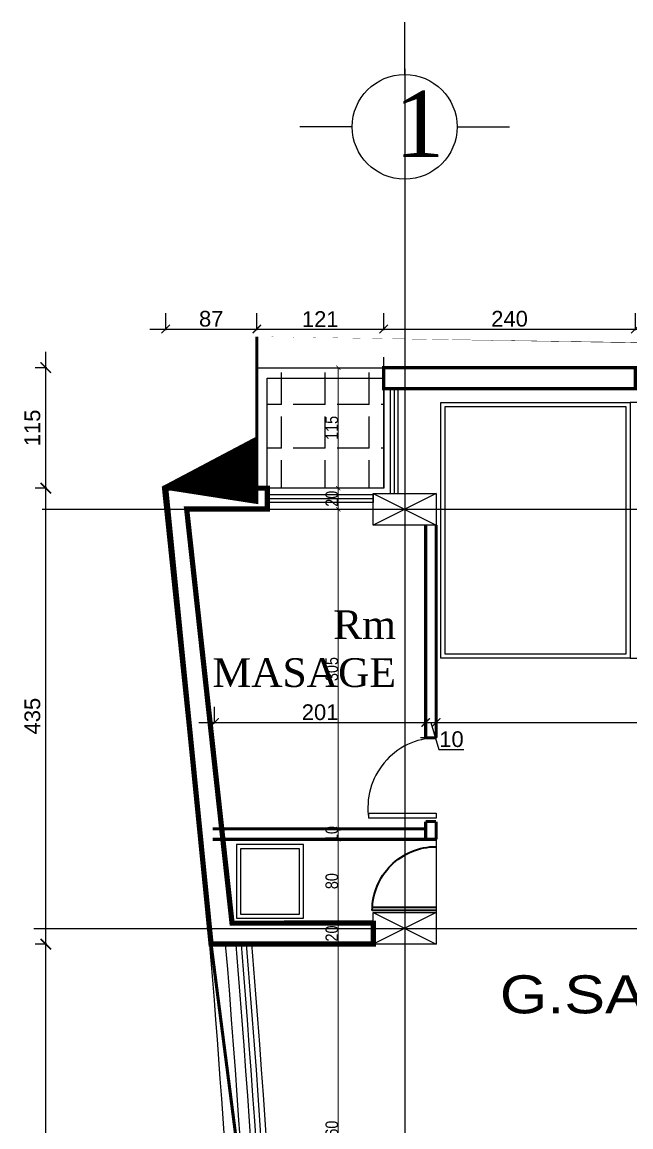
# Model space of a CAD drawing. Extents: x 250879 to 348495, y -51522 to -9360.
# Drawn here: x 279240 to 279821, y -20882 to -19828 of the extents above; entities that cross this region are included whole.
import ezdxf

# ---------------------------------------------------------------- set-up
doc = ezdxf.new("R2010")
doc.units = 0
doc.linetypes.add('CENTER', pattern=[50.800000000000004, 31.75, -6.349999999999999, 6.349999999999999, -6.349999999999999])
doc.layers.get('0').update_dxf_attribs({"linetype": 'CONTINUOUS'})
doc.layers.get('DEFPOINTS').update_dxf_attribs({"color": 9, "linetype": 'CONTINUOUS'})
for name, color, linetype, lineweight in [('A-Axis', 1, 'CENTER', 9), ('A-Door', 5, 'CONTINUOUS', 15), ('A-text function', 30, 'CONTINUOUS', 20), ('dimention', 151, 'CONTINUOUS', 13), ('SECTION-ar', 131, 'CONTINUOUS', 40)]:
    doc.layers.add(name, color=color, linetype=linetype, lineweight=lineweight)
for name, color, linetype in [('AXIS', 1, 'CONTINUOUS'), ('COLUMN', 5, 'CONTINUOUS'), ('FURNITURE', 4, 'CONTINUOUS'), ('HATCH', 8, 'CONTINUOUS'), ('TEXT', 3, 'CONTINUOUS'), ('WALL', 7, 'CONTINUOUS'), ('WALL1', 2, 'CONTINUOUS')]:
    doc.layers.add(name, color=color, linetype=linetype)
doc.styles.add('ARIAL', font='BOD_CR.TTF', dxfattribs={"width": 1.199999999999999})
doc.styles.get("Standard").update_dxf_attribs({"font": 'sanss___.ttf', "height": 15})
doc.styles.add('style2', font='romantic.ttf', dxfattribs={"height": 50})
doc.styles.add('yon', font='ARIALN.TTF')
doc.dimstyles.new('CM', dxfattribs={"dimscale": 0, "dimtxt": 12, "dimasz": 0.4, "dimexe": 50, "dimexo": 1000, "dimgap": 0.03, "dimtad": 1, "dimdec": 0, "dimzin": 0, "dimdsep": 46, "dimtxsty": 'yon', "dimblk": 'Ar thick3', "dimcen": 3, "dimdle": 8, "dimse1": 1, "dimse2": 1, "dimclrd": 8, "dimclre": 8, "dimclrt": 30, "dimadec": 0, "dimazin": 0, "dimtfac": 1, "dimtdec": 0, "dimtix": 1, "dimtmove": 1, "dimatfit": 3, "dimfxl": 50, "dimtolj": 1, "dimtzin": 0, "dimlwd": 9, "dimarcsym": 0})
doc.dimstyles.new('STANDARD$0', dxfattribs={"dimscale": 0, "dimtxt": 12, "dimasz": 8, "dimexe": 15, "dimexo": 0.0625, "dimgap": 2, "dimtad": 1, "dimdec": 0, "dimzin": 0, "dimdsep": 46, "dimtxsty": 'Standard', "dimblk1": 'ARCHTICK', "dimblk2": 'ARCHTICK', "dimsah": 1, "dimcen": 0.09, "dimdle": 15, "dimclrd": 3, "dimclre": 3, "dimclrt": 3, "dimazin": 0, "dimtfac": 1, "dimtdec": 0, "dimtofl": 0, "dimtmove": 1, "dimatfit": 3, "dimldrblk": 'ARCHTICK', "dimfxl": 1.045499999999997, "dimfxlon": 1, "dimtolj": 1, "dimtzin": 0, "dimarcsym": 0})

# ---------------------------------------------------------------- blocks, each defined once
blk = doc.blocks.new('COLUMN')
at = {"layer": 'AXIS'}
for p, q in [((236924.6994773077, -9644.256519553426), (236984.6994773077, -9674.256519553426)), ((236984.6994773077, -9644.256519553426), (236924.6994773077, -9674.256519553426))]:
    blk.add_line(p, q, dxfattribs=at)
at = {"layer": 'COLUMN'}
blk.add_lwpolyline([(236924.6994773077, -9644.256519553426), (236984.6994773077, -9644.256519553426), (236984.6994773077, -9674.256519553426), (236924.6994773077, -9674.256519553426)], close=True, dxfattribs=at)
blk = doc.blocks.new('D70')
at = {"layer": 'A-Axis'}
blk.add_line((307725.0642755921, -30884.76289640172), (307725.0642755921, -30817.07946808813), dxfattribs=at)
at = {"layer": 'A-Door'}
for p, q in [((307725.0642755921, -30817.07946808813), (307725.0642755921, -30820.45102590095)), ((307792.7477039057, -30817.07946808813), (307792.7477039057, -30820.45102590095))]:
    blk.add_line(p, q, dxfattribs=at)
at = {"layer": 'SECTION-ar', "ltscale": 20}
for p, q in [((307725.0642755921, -30817.07946808813), (307792.7477039057, -30817.07946808813)), ((307792.7477039057, -30820.45102590095), (307725.0642755921, -30820.45102590096))]:
    blk.add_line(p, q, dxfattribs=at)
at = {"layer": 'SECTION-ar', "ltscale": 20, "extrusion": (0, 0, -1)}
blk.add_ellipse((307725.0642755921, -30817.07946808812), major_axis=(-47.85941113449373, 47.85941113449371), ratio=0.9999999999997696, start_param=2.356194490192229, end_param=3.926990816987356, dxfattribs=at)
blk = doc.blocks.new('_ARCHTICK')
at = {"color": 0, "linetype": 'ByBlock', "const_width": 0.15}
blk.add_lwpolyline([(-0.5, -0.5), (0.5, 0.5)], dxfattribs=at)
blk = doc.blocks.new('*D311')
at = {"layer": 'DEFPOINTS', "color": 0, "linetype": 'Continuous', "transparency": 16777216}
for p in [(279624.847766077, -20496.33693870541), (279624.847766077, -20497.34629492054), (279423.4681952121, -20534.91762904814)]:
    blk.add_point(p, dxfattribs=at)
at = {"layer": 'WALL', "color": 3, "linetype": 'Continuous', "lineweight": -2, "transparency": 16777216}
for p, q in [((279423.4681952121, -20497.38243870541), (279423.4681952121, -20481.33693870541)), ((279624.847766077, -20497.28379492054), (279624.847766077, -20481.33693870541)), ((279408.4681952121, -20496.33693870541), (279639.847766077, -20496.33693870541))]:
    blk.add_line(p, q, dxfattribs=at)
at = {"layer": 'WALL', "color": 3, "linetype": 'Continuous', "lineweight": -2, "transparency": 16777216, "xscale": 8, "yscale": 8, "zscale": 8, "rotation": 180}
blk.add_blockref('_ARCHTICK', (279423.4681952121, -20496.33693870541), dxfattribs=at)
at = {"layer": 'WALL', "color": 3, "linetype": 'Continuous', "lineweight": -2, "transparency": 16777216, "xscale": 8, "yscale": 8, "zscale": 8}
blk.add_blockref('_ARCHTICK', (279624.847766077, -20496.33693870541), dxfattribs=at)
at = {"layer": 'WALL', "color": 3, "linetype": 'Continuous', "transparency": 16777216, "insert": (279524.1579806445, -20486.61060125685), "char_height": 15, "attachment_point": 5}
blk.add_mtext('\\A1;201', dxfattribs=at)
blk = doc.blocks.new('*D312')
at = {"layer": 'DEFPOINTS', "color": 0, "linetype": 'Continuous', "transparency": 16777216}
for p in [(279634.847766077, -20487.54210451664), (279624.847766077, -20497.34629492054), (279634.847766077, -20496.33693870541)]:
    blk.add_point(p, dxfattribs=at)
at = {"layer": 'WALL', "color": 3, "linetype": 'Continuous', "lineweight": -2, "transparency": 16777216}
for p, q in [((279624.847766077, -20497.28379492054), (279624.847766077, -20481.33693870541)), ((279609.847766077, -20496.33693870541), (279649.847766077, -20496.33693870541)), ((279629.847766077, -20496.33693870541), (279637.5656673115, -20522.06327615397)), ((279634.847766077, -20495.29143870541), (279634.847766077, -20511.33693870541)), ((279637.5656673115, -20522.06327615397), (279661.339329863, -20522.06327615397))]:
    blk.add_line(p, q, dxfattribs=at)
at = {"layer": 'WALL', "color": 3, "linetype": 'Continuous', "lineweight": -2, "transparency": 16777216, "xscale": 8, "yscale": 8, "zscale": 8, "rotation": 180}
blk.add_blockref('_ARCHTICK', (279624.847766077, -20496.33693870541), dxfattribs=at)
at = {"layer": 'WALL', "color": 3, "linetype": 'Continuous', "lineweight": -2, "transparency": 16777216, "xscale": 8, "yscale": 8, "zscale": 8}
blk.add_blockref('_ARCHTICK', (279634.847766077, -20496.33693870541), dxfattribs=at)
at = {"layer": 'WALL', "color": 3, "linetype": 'Continuous', "transparency": 16777216, "insert": (279649.4524985873, -20512.33693870541), "char_height": 15, "attachment_point": 5}
blk.add_mtext('\\A1;10', dxfattribs=at)
blk = doc.blocks.new('*D313')
at = {"layer": 'DEFPOINTS', "color": 0, "linetype": 'Continuous', "transparency": 16777216}
for p in [(279634.847766077, -20487.54210451664), (280071.7941166149, -20492.78811574413), (280071.7941166149, -20496.33693870541)]:
    blk.add_point(p, dxfattribs=at)
at = {"layer": 'WALL', "color": 3, "linetype": 'Continuous', "lineweight": -2, "transparency": 16777216}
for p, q in [((279619.847766077, -20496.33693870541), (280086.7941166149, -20496.33693870541)), ((279634.847766077, -20495.29143870541), (279634.847766077, -20511.33693870541)), ((280071.7941166149, -20495.29143870541), (280071.7941166149, -20511.33693870541))]:
    blk.add_line(p, q, dxfattribs=at)
at = {"layer": 'WALL', "color": 3, "linetype": 'Continuous', "lineweight": -2, "transparency": 16777216, "xscale": 8, "yscale": 8, "zscale": 8, "rotation": 180}
blk.add_blockref('_ARCHTICK', (279634.847766077, -20496.33693870541), dxfattribs=at)
at = {"layer": 'WALL', "color": 3, "linetype": 'Continuous', "lineweight": -2, "transparency": 16777216, "xscale": 8, "yscale": 8, "zscale": 8}
blk.add_blockref('_ARCHTICK', (280071.7941166149, -20496.33693870541), dxfattribs=at)
at = {"layer": 'WALL', "color": 3, "linetype": 'Continuous', "transparency": 16777216, "insert": (279853.3209413459, -20486.60031319101), "char_height": 15, "attachment_point": 5}
blk.add_mtext('\\A1;437', dxfattribs=at)
blk = doc.blocks.new('*D321')
at = {"layer": 'DEFPOINTS', "color": 0, "linetype": 'Continuous', "transparency": 16777216}
for p in [(279463.7844114886, -20120.79212183401), (279463.7844114886, -20157.66837802989), (279376.9355092618, -20272.66837803202)]:
    blk.add_point(p, dxfattribs=at)
at = {"layer": 'WALL', "color": 3, "linetype": 'Continuous', "lineweight": -2, "transparency": 16777216}
for p, q in [((279376.9355092618, -20121.83762183401), (279376.9355092618, -20105.79212183401)), ((279463.7844114886, -20121.83762183401), (279463.7844114886, -20105.79212183401)), ((279361.9355092618, -20120.79212183401), (279478.7844114886, -20120.79212183401))]:
    blk.add_line(p, q, dxfattribs=at)
at = {"layer": 'WALL', "color": 3, "linetype": 'Continuous', "lineweight": -2, "transparency": 16777216, "xscale": 8, "yscale": 8, "zscale": 8, "rotation": 180}
blk.add_blockref('_ARCHTICK', (279376.9355092618, -20120.79212183401), dxfattribs=at)
at = {"layer": 'WALL', "color": 3, "linetype": 'Continuous', "lineweight": -2, "transparency": 16777216, "xscale": 8, "yscale": 8, "zscale": 8}
blk.add_blockref('_ARCHTICK', (279463.7844114886, -20120.79212183401), dxfattribs=at)
at = {"layer": 'WALL', "color": 3, "linetype": 'Continuous', "transparency": 16777216, "insert": (279420.3599603752, -20111.06578438545), "char_height": 15, "attachment_point": 5}
blk.add_mtext('\\A1;87', dxfattribs=at)
blk = doc.blocks.new('*D322')
at = {"layer": 'DEFPOINTS', "color": 0, "linetype": 'Continuous', "transparency": 16777216}
for p in [(279584.8477660771, -20120.79212183401), (279463.7844114886, -20157.66837802989), (279584.8477660771, -20157.66837802995)]:
    blk.add_point(p, dxfattribs=at)
at = {"layer": 'WALL', "color": 3, "linetype": 'Continuous', "lineweight": -2, "transparency": 16777216}
for p, q in [((279463.7844114886, -20121.83762183401), (279463.7844114886, -20105.79212183401)), ((279584.8477660771, -20121.83762183401), (279584.8477660771, -20105.79212183401)), ((279448.7844114886, -20120.79212183401), (279599.8477660771, -20120.79212183401))]:
    blk.add_line(p, q, dxfattribs=at)
at = {"layer": 'WALL', "color": 3, "linetype": 'Continuous', "lineweight": -2, "transparency": 16777216, "xscale": 8, "yscale": 8, "zscale": 8, "rotation": 180}
blk.add_blockref('_ARCHTICK', (279463.7844114886, -20120.79212183401), dxfattribs=at)
at = {"layer": 'WALL', "color": 3, "linetype": 'Continuous', "lineweight": -2, "transparency": 16777216, "xscale": 8, "yscale": 8, "zscale": 8}
blk.add_blockref('_ARCHTICK', (279584.8477660771, -20120.79212183401), dxfattribs=at)
at = {"layer": 'WALL', "color": 3, "linetype": 'Continuous', "transparency": 16777216, "insert": (279524.3160887829, -20111.29212183401), "char_height": 15, "attachment_point": 5}
blk.add_mtext('\\A1;121', dxfattribs=at)
blk = doc.blocks.new('*D323')
at = {"layer": 'DEFPOINTS', "color": 0, "linetype": 'Continuous', "transparency": 16777216}
for p in [(279824.8477660769, -20120.79212183401), (279584.8477660771, -20157.66837802995), (279824.8477660769, -20157.66837802995)]:
    blk.add_point(p, dxfattribs=at)
at = {"layer": 'WALL', "color": 3, "linetype": 'Continuous', "lineweight": -2, "transparency": 16777216}
for p, q in [((279584.8477660771, -20121.83762183401), (279584.8477660771, -20105.79212183401)), ((279824.8477660769, -20121.83762183401), (279824.8477660769, -20105.79212183401)), ((279569.8477660771, -20120.79212183401), (279839.8477660769, -20120.79212183401))]:
    blk.add_line(p, q, dxfattribs=at)
at = {"layer": 'WALL', "color": 3, "linetype": 'Continuous', "lineweight": -2, "transparency": 16777216, "xscale": 8, "yscale": 8, "zscale": 8, "rotation": 180}
blk.add_blockref('_ARCHTICK', (279584.8477660771, -20120.79212183401), dxfattribs=at)
at = {"layer": 'WALL', "color": 3, "linetype": 'Continuous', "lineweight": -2, "transparency": 16777216, "xscale": 8, "yscale": 8, "zscale": 8}
blk.add_blockref('_ARCHTICK', (279824.8477660769, -20120.79212183401), dxfattribs=at)
at = {"layer": 'WALL', "color": 3, "linetype": 'Continuous', "transparency": 16777216, "insert": (279704.847766077, -20111.06578438545), "char_height": 15, "attachment_point": 5}
blk.add_mtext('\\A1;240', dxfattribs=at)
blk = doc.blocks.new('*D324')
at = {"layer": 'DEFPOINTS', "color": 0, "linetype": 'Continuous', "transparency": 16777216}
for p in [(279964.9954716973, -20120.79212183401), (279824.8477660769, -20157.66837802995), (279964.9954716973, -20157.66837803005)]:
    blk.add_point(p, dxfattribs=at)
at = {"layer": 'WALL', "color": 3, "linetype": 'Continuous', "lineweight": -2, "transparency": 16777216}
for p, q in [((279824.8477660769, -20121.83762183401), (279824.8477660769, -20105.79212183401)), ((279964.9954716973, -20121.83762183401), (279964.9954716973, -20105.79212183401)), ((279809.8477660769, -20120.79212183401), (279979.9954716973, -20120.79212183401))]:
    blk.add_line(p, q, dxfattribs=at)
at = {"layer": 'WALL', "color": 3, "linetype": 'Continuous', "lineweight": -2, "transparency": 16777216, "xscale": 8, "yscale": 8, "zscale": 8, "rotation": 180}
blk.add_blockref('_ARCHTICK', (279824.8477660769, -20120.79212183401), dxfattribs=at)
at = {"layer": 'WALL', "color": 3, "linetype": 'Continuous', "lineweight": -2, "transparency": 16777216, "xscale": 8, "yscale": 8, "zscale": 8}
blk.add_blockref('_ARCHTICK', (279964.9954716973, -20120.79212183401), dxfattribs=at)
at = {"layer": 'WALL', "color": 3, "linetype": 'Continuous', "transparency": 16777216, "insert": (279894.9216188871, -20111.06578438545), "char_height": 15, "attachment_point": 5}
blk.add_mtext('\\A1;140', dxfattribs=at)
blk = doc.blocks.new('*D1286')
at = {"layer": 'DEFPOINTS', "color": 0, "linetype": 'ByBlock', "ltscale": 3, "transparency": 16777216}
for p in [(279262.5859488657, -20707.83296429793), (279420.2164598616, -20707.83296429793), (279400.4166440354, -21477.83296429605)]:
    blk.add_point(p, dxfattribs=at)
at = {"layer": 'WALL1', "color": 3, "linetype": 'ByBlock', "lineweight": -2, "ltscale": 3, "transparency": 16777216}
for p, q in [((279262.5859488657, -21492.83296429605), (279262.5859488657, -20692.83296429793)), ((279263.6314488658, -20707.83296429793), (279252.5859488657, -20707.83296429793)), ((279263.6314488658, -21477.83296429605), (279252.5859488657, -21477.83296429605))]:
    blk.add_line(p, q, dxfattribs=at)
at = {"layer": 'WALL1', "color": 3, "linetype": 'ByBlock', "lineweight": -2, "ltscale": 3, "transparency": 16777216, "xscale": 10, "yscale": 10, "zscale": 10}
for p, rotation in [((279262.5859488657, -20707.83296429793), 90), ((279262.5859488657, -21477.83296429605), 270)]:
    blk.add_blockref('_ARCHTICK', p, dxfattribs=dict(at, rotation=rotation))
at = {"layer": 'WALL1', "color": 3, "linetype": 'ByBlock', "ltscale": 3, "transparency": 16777216, "insert": (279249.8596114172, -21092.83296429694), "char_height": 15, "attachment_point": 5, "rotation": 90}
blk.add_mtext('\\A1;770', dxfattribs=at)
blk = doc.blocks.new('*D1287')
at = {"layer": 'DEFPOINTS', "color": 0, "linetype": 'ByBlock', "ltscale": 3, "transparency": 16777216}
for p in [(279262.5859488657, -20272.66837803202), (279376.9355092618, -20272.66837803202), (279420.2164598616, -20707.83296429793)]:
    blk.add_point(p, dxfattribs=at)
at = {"layer": 'WALL1', "color": 3, "linetype": 'ByBlock', "lineweight": -2, "ltscale": 3, "transparency": 16777216}
for p, q in [((279262.5859488657, -20722.83296429793), (279262.5859488657, -20257.66837803202)), ((279263.6314488658, -20272.66837803202), (279252.5859488657, -20272.66837803202)), ((279263.6314488658, -20707.83296429793), (279252.5859488657, -20707.83296429793))]:
    blk.add_line(p, q, dxfattribs=at)
at = {"layer": 'WALL1', "color": 3, "linetype": 'ByBlock', "lineweight": -2, "ltscale": 3, "transparency": 16777216, "xscale": 10, "yscale": 10, "zscale": 10}
for p, rotation in [((279262.5859488657, -20272.66837803202), 90), ((279262.5859488657, -20707.83296429793), 270)]:
    blk.add_blockref('_ARCHTICK', p, dxfattribs=dict(at, rotation=rotation))
at = {"layer": 'WALL1', "color": 3, "linetype": 'ByBlock', "ltscale": 3, "transparency": 16777216, "insert": (279249.8493233513, -20490.25067116493), "char_height": 15, "attachment_point": 5, "rotation": 90}
blk.add_mtext('\\A1;435', dxfattribs=at)
blk = doc.blocks.new('*D1330')
at = {"layer": 'DEFPOINTS', "color": 0, "linetype": 'ByBlock', "ltscale": 3, "transparency": 16777216}
for p in [(279262.5859488657, -20157.66837802989), (279463.7844114886, -20157.66837802989), (279376.9355092618, -20272.66837803202)]:
    blk.add_point(p, dxfattribs=at)
at = {"layer": 'WALL1', "color": 3, "linetype": 'ByBlock', "lineweight": -2, "ltscale": 3, "transparency": 16777216}
for p, q in [((279262.5859488657, -20287.66837803202), (279262.5859488657, -20142.66837802989)), ((279263.6314488658, -20157.66837802989), (279252.5859488657, -20157.66837802989)), ((279263.6314488658, -20272.66837803202), (279252.5859488657, -20272.66837803202))]:
    blk.add_line(p, q, dxfattribs=at)
at = {"layer": 'WALL1', "color": 3, "linetype": 'ByBlock', "lineweight": -2, "ltscale": 3, "transparency": 16777216, "xscale": 10, "yscale": 10, "zscale": 10}
for p, rotation in [((279262.5859488657, -20157.66837802989), 90), ((279262.5859488657, -20272.66837803202), 270)]:
    blk.add_blockref('_ARCHTICK', p, dxfattribs=dict(at, rotation=rotation))
at = {"layer": 'WALL1', "color": 3, "linetype": 'ByBlock', "ltscale": 3, "transparency": 16777216, "insert": (279249.8596114172, -20215.16837803091), "char_height": 15, "attachment_point": 5, "rotation": 90}
blk.add_mtext('\\A1;115', dxfattribs=at)
blk = doc.blocks.new('Ar thick3')
at = {"layer": 'dimention'}
blk.add_line((0, 16.22270537386066), (0, -16.22270537385884), dxfattribs=at)
at = {"layer": 'dimention', "const_width": 1.5}
blk.add_lwpolyline([(-5, -5.099295543877815), (5, 4.900704456122184)], dxfattribs=at)
blk = doc.blocks.new('*D1347')
at = {"layer": 'DEFPOINTS', "color": 0, "linetype": 'Continuous', "transparency": 16777216}
for p in [(279532.2591961167, -20707.83296429764), (279541.5395585659, -20707.83296429764), (279515.5647455164, -21067.8329642961)]:
    blk.add_point(p, dxfattribs=at)
at = {"layer": 'WALL', "color": 8, "linetype": 'Continuous', "lineweight": 9, "transparency": 16777216}
blk.add_line((279541.5395585659, -21067.4329642961), (279541.5395585659, -20708.23296429764), dxfattribs=at)
at = {"layer": 'WALL', "color": 8, "linetype": 'Continuous', "lineweight": 9, "transparency": 16777216, "xscale": 0.4, "yscale": 0.4, "zscale": 0.4}
for p, rotation in [((279541.5395585659, -20707.83296429764), 90), ((279541.5395585659, -21067.8329642961), 270)]:
    blk.add_blockref('Ar thick3', p, dxfattribs=dict(at, rotation=rotation))
at = {"layer": 'WALL', "color": 30, "linetype": 'Continuous', "transparency": 16777216, "insert": (279535.3826827133, -20887.83296429683), "char_height": 12, "attachment_point": 5, "rotation": 90, "style": 'yon'}
blk.add_mtext('\\A1;360', dxfattribs=at)
blk = doc.blocks.new('*D1348')
at = {"layer": 'DEFPOINTS', "color": 0, "linetype": 'Continuous', "transparency": 16777216}
for p in [(279534.4455328778, -20687.65887240821), (279541.5395585659, -20687.65887240821), (279532.2591961167, -20707.83296429764)]:
    blk.add_point(p, dxfattribs=at)
at = {"layer": 'WALL', "color": 8, "linetype": 'Continuous', "lineweight": 9, "transparency": 16777216}
blk.add_line((279541.5395585659, -20707.43296429764), (279541.5395585659, -20688.05887240821), dxfattribs=at)
at = {"layer": 'WALL', "color": 8, "linetype": 'Continuous', "lineweight": 9, "transparency": 16777216, "xscale": 0.4, "yscale": 0.4, "zscale": 0.4}
for p, rotation in [((279541.5395585659, -20687.65887240821), 90), ((279541.5395585659, -20707.83296429764), 270)]:
    blk.add_blockref('Ar thick3', p, dxfattribs=dict(at, rotation=rotation))
at = {"layer": 'WALL', "color": 30, "linetype": 'Continuous', "transparency": 16777216, "insert": (279535.3826827133, -20697.74591835288), "char_height": 12, "attachment_point": 5, "rotation": 90, "style": 'yon'}
blk.add_mtext('\\A1;20', dxfattribs=at)
blk = doc.blocks.new('*D1349')
at = {"layer": 'DEFPOINTS', "color": 0, "linetype": 'Continuous', "transparency": 16777216}
for p in [(279513.1142061978, -20607.84996537096), (279541.5395585659, -20607.84996537096), (279534.4455328778, -20687.65887240821)]:
    blk.add_point(p, dxfattribs=at)
at = {"layer": 'WALL', "color": 8, "linetype": 'Continuous', "lineweight": 9, "transparency": 16777216}
blk.add_line((279541.5395585659, -20687.25887240821), (279541.5395585659, -20608.24996537096), dxfattribs=at)
at = {"layer": 'WALL', "color": 8, "linetype": 'Continuous', "lineweight": 9, "transparency": 16777216, "xscale": 0.4, "yscale": 0.4, "zscale": 0.4}
for p, rotation in [((279541.5395585659, -20607.84996537096), 90), ((279541.5395585659, -20687.65887240821), 270)]:
    blk.add_blockref('Ar thick3', p, dxfattribs=dict(at, rotation=rotation))
at = {"layer": 'WALL', "color": 30, "linetype": 'Continuous', "transparency": 16777216, "insert": (279535.3826827133, -20647.75441888954), "char_height": 12, "attachment_point": 5, "rotation": 90, "style": 'yon'}
blk.add_mtext('\\A1;80', dxfattribs=at)
blk = doc.blocks.new('*D1350')
at = {"layer": 'DEFPOINTS', "color": 0, "linetype": 'Continuous', "transparency": 16777216}
for p in [(279513.1142061978, -20597.84996537096), (279541.5395585659, -20597.84996537096), (279513.1142061978, -20607.84996537096)]:
    blk.add_point(p, dxfattribs=at)
at = {"layer": 'WALL', "color": 8, "linetype": 'Continuous', "lineweight": 9, "transparency": 16777216}
for p, q in [((279541.5395585659, -20597.44996537096), (279541.5395585659, -20597.04996537096)), ((279541.5395585659, -20607.84996537096), (279541.5395585659, -20597.84996537096)), ((279541.5395585659, -20608.24996537096), (279541.5395585659, -20608.64996537096))]:
    blk.add_line(p, q, dxfattribs=at)
at = {"layer": 'WALL', "color": 8, "linetype": 'Continuous', "lineweight": 9, "transparency": 16777216, "xscale": 0.4, "yscale": 0.4, "zscale": 0.4}
for p, rotation in [((279541.5395585659, -20597.84996537096), 270), ((279541.5395585659, -20607.84996537096), 90)]:
    blk.add_blockref('Ar thick3', p, dxfattribs=dict(at, rotation=rotation))
at = {"layer": 'WALL', "color": 30, "linetype": 'Continuous', "transparency": 16777216, "insert": (279535.3826827133, -20602.84996537092), "char_height": 12, "attachment_point": 5, "rotation": 90, "style": 'yon'}
blk.add_mtext('\\A1;10', dxfattribs=at)
blk = doc.blocks.new('*D1351')
at = {"layer": 'DEFPOINTS', "color": 0, "linetype": 'Continuous', "transparency": 16777216}
for p in [(279491.0993462956, -20292.8329642961), (279541.5395585659, -20292.8329642961), (279513.1142061978, -20597.84996537096)]:
    blk.add_point(p, dxfattribs=at)
at = {"layer": 'WALL', "color": 8, "linetype": 'Continuous', "lineweight": 9, "transparency": 16777216}
blk.add_line((279541.5395585659, -20597.44996537096), (279541.5395585659, -20293.2329642961), dxfattribs=at)
at = {"layer": 'WALL', "color": 8, "linetype": 'Continuous', "lineweight": 9, "transparency": 16777216, "xscale": 0.4, "yscale": 0.4, "zscale": 0.4}
for p, rotation in [((279541.5395585659, -20292.8329642961), 90), ((279541.5395585659, -20597.84996537096), 270)]:
    blk.add_blockref('Ar thick3', p, dxfattribs=dict(at, rotation=rotation))
at = {"layer": 'WALL', "color": 30, "linetype": 'Continuous', "transparency": 16777216, "insert": (279535.3826827133, -20445.34146483349), "char_height": 12, "attachment_point": 5, "rotation": 90, "style": 'yon'}
blk.add_mtext('\\A1;305', dxfattribs=at)
blk = doc.blocks.new('*D1352')
at = {"layer": 'DEFPOINTS', "color": 0, "linetype": 'Continuous', "transparency": 16777216}
for p in [(279499.0908676937, -20272.66837802999), (279541.5395585659, -20272.66837802999), (279491.0993462956, -20292.8329642961)]:
    blk.add_point(p, dxfattribs=at)
at = {"layer": 'WALL', "color": 8, "linetype": 'Continuous', "lineweight": 9, "transparency": 16777216}
blk.add_line((279541.5395585659, -20292.4329642961), (279541.5395585659, -20273.06837803), dxfattribs=at)
at = {"layer": 'WALL', "color": 8, "linetype": 'Continuous', "lineweight": 9, "transparency": 16777216, "xscale": 0.4, "yscale": 0.4, "zscale": 0.4}
for p, rotation in [((279541.5395585659, -20272.66837802999), 90), ((279541.5395585659, -20292.8329642961), 270)]:
    blk.add_blockref('Ar thick3', p, dxfattribs=dict(at, rotation=rotation))
at = {"layer": 'WALL', "color": 30, "linetype": 'Continuous', "transparency": 16777216, "insert": (279535.3826827133, -20282.750671163), "char_height": 12, "attachment_point": 5, "rotation": 90, "style": 'yon'}
blk.add_mtext('\\A1;20', dxfattribs=at)
blk = doc.blocks.new('*D1353')
at = {"layer": 'DEFPOINTS', "color": 0, "linetype": 'Continuous', "transparency": 16777216}
for p in [(279511.8343993133, -20157.66837802991), (279541.5395585659, -20157.66837802991), (279499.0908676937, -20272.66837802999)]:
    blk.add_point(p, dxfattribs=at)
at = {"layer": 'WALL', "color": 8, "linetype": 'Continuous', "lineweight": 9, "transparency": 16777216}
blk.add_line((279541.5395585659, -20272.26837802999), (279541.5395585659, -20158.06837802992), dxfattribs=at)
at = {"layer": 'WALL', "color": 8, "linetype": 'Continuous', "lineweight": 9, "transparency": 16777216, "xscale": 0.4, "yscale": 0.4, "zscale": 0.4}
for p, rotation in [((279541.5395585659, -20157.66837802991), 90), ((279541.5395585659, -20272.66837802999), 270)]:
    blk.add_blockref('Ar thick3', p, dxfattribs=dict(at, rotation=rotation))
at = {"layer": 'WALL', "color": 30, "linetype": 'Continuous', "transparency": 16777216, "insert": (279535.3826827133, -20215.16837802991), "char_height": 12, "attachment_point": 5, "rotation": 90, "style": 'yon'}
blk.add_mtext('\\A1;115', dxfattribs=at)

msp = doc.modelspace()

# ---------------------------------------------------------------- hatches: boundary and pattern name
at = {"layer": 'AXIS'}
h = msp.add_hatch(dxfattribs=at)
h.set_pattern_fill('ANGLE', color=256, scale=6, style=0)
h.set_pattern_definition([(180, (518080.8199229682, -11433.57644474268), (0, 41.91), [30.48, -11.43]), (90, (518080.8199229682, -11433.57644474268), (41.91, 2.566247367613279e-15), [30.48, -11.43])])
h.paths.add_polyline_path([(279473.7844114885, -20161.60502344146), (279584.847766077, -20161.60502344152), (279584.847766077, -20272.66837803004), (279473.7844114885, -20272.66837802974)])

# ---------------------------------------------------------------- linework, layer by layer
for p, q in [((279604.847766077, -19877.84270216379), (279604.847766077, -19827.84270216379)), ((279604.8477660769, -19872.44358961628), (279604.847766077, -23524.12586554483)), ((279554.847766077, -19927.84270216379), (279504.847766077, -19927.84270216379)), ((279654.847766077, -19927.84270216379), (279704.847766077, -19927.84270216379)), ((279604.847766077, -19977.84270216379), (279604.847766077, -20027.84270216379)), ((279259.1514631801, -20292.8329642961), (281586.8652716252, -20292.8329642961)), ((279251.3408148609, -20692.8329642961), (281586.8652716252, -20692.8329642961))]:
    msp.add_line(p, q, dxfattribs=at)
msp.add_circle((279604.847766077, -19927.84270216379), 50, dxfattribs=at)
at = {"layer": 'FURNITURE', "linetype": 'Continuous'}
msp.add_line((279634.847766077, -20607.84996537096), (279634.847766077, -20677.8329642961), dxfattribs=at)
at = {"layer": 'FURNITURE', "ltscale": 3}
for points in [[(279584.847766077, -20272.66837803012), (279584.8477660771, -20147.66837802998)], [(279584.8477660771, -20272.66837803004), (279453.7844114886, -20272.66837802969)]]:
    msp.add_lwpolyline(points, dxfattribs=at)
at = {"layer": 'FURNITURE'}
for points in [[(279463.7844114885, -20272.66837803007), (279463.7844114886, -20157.66837802989), (279584.8477660771, -20157.66837802995)], [(279964.9954716973, -20190.83752430533), (279819.8896013533, -20190.83752430533), (279819.8896013533, -20435.067483177), (280030.2619972366, -20435.067483177), (280030.2619972366, -20258.43794118764)]]:
    msp.add_lwpolyline(points, dxfattribs=at)
for points in [[(279584.8477660769, -20272.66837803004), (279473.7844114885, -20272.66837802998), (279473.7844114886, -20167.66837802989), (279584.847766077, -20167.66837802995)], [(279639.4016453049, -20190.83752430533), (279819.8896013533, -20190.83752430533), (279819.8896013533, -20435.067483177), (279639.4016453049, -20435.067483177)], [(279643.4016453049, -20194.83752430533), (279815.8896013533, -20194.83752430533), (279815.8896013533, -20431.067483177), (279643.4016453049, -20431.067483177)]]:
    msp.add_lwpolyline(points, close=True, dxfattribs=at)
at = {"layer": 'FURNITURE', "ltscale": 3}
for points in [[(279591.0188256778, -20277.8329642961), (279598.6767064761, -20277.8329642961), (279598.6767064761, -20177.39602267038), (279591.0188256778, -20177.39602267038)], [(279574.847766077, -20278.83943763081), (279574.847766077, -20286.49731842914), (279473.7844114885, -20286.49731842893), (279473.7844114886, -20278.8394376306)]]:
    msp.add_lwpolyline(points, close=True, dxfattribs=at)
at = {"layer": 'FURNITURE', "linetype": 'Continuous', "flags": 128}
msp.add_lwpolyline([(279634.847766077, -20587.71073627518), (279570.5424490064, -20587.71073627518), (279570.5424490064, -20582.71073627518), (279634.847766077, -20582.71073627518), (279634.847766077, -20587.71073627518)], dxfattribs=at)
at = {"layer": 'FURNITURE', "linetype": 'Continuous'}
for points in [[(279444.4260961717, -20683.23843636899), (279508.3843294395, -20683.23843636899), (279508.3843294395, -20612.75883522158), (279444.4260961717, -20612.75883522158)], [(279448.4260961717, -20679.23843636899), (279504.3843294395, -20679.23843636899), (279504.3843294395, -20616.75883522158), (279448.4260961717, -20616.75883522158)]]:
    msp.add_lwpolyline(points, close=True, dxfattribs=at)
msp.add_arc((279636.3980213731, -20577.50528741658), 66.64163562027558, 91.33296696341921, 188.8088936919958, dxfattribs=at)
at = {"layer": 'FURNITURE', "ltscale": 3}
for radius, start in [(11914.27436566749, 1.034387551408843), (11924.27436566749, 1.033519993541254)]:
    msp.add_arc((267570.5628101778, -21692.91525742907), radius, start, 4.738691229172139, dxfattribs=at)
at = {"layer": 'HATCH', "linetype": 'ByBlock', "ltscale": 3}
msp.add_line((279629.1204456605, -20692.8329642961), (280078.9190905782, -20692.8329642961), dxfattribs=at)
at = {"layer": 'WALL', "ltscale": 3}
for p, q in [((279634.847766077, -20510.8816856927), (279619.847766077, -20510.8816856927)), ((279634.8477660769, -20510.8816856927), (279619.8477660769, -20510.8816856927)), ((279634.8477660769, -20510.8816856927), (279619.8477660769, -20510.8816856927)), ((279489.847766077, -20685.49755056205), (279574.847766077, -20685.49755056205))]:
    msp.add_line(p, q, dxfattribs=at)
at = {"layer": 'WALL', "linetype": 'Continuous'}
msp.add_line((279624.847766077, -20607.8329642961), (279634.847766077, -20607.8329642961), dxfattribs=at)
at = {"layer": 'WALL', "color": 4, "linetype": 'Continuous', "const_width": 3}
msp.add_lwpolyline([(279420.2164598616, -22677.99755056024), (279444.7174527631, -22292.8329642961), (279458.0307950863, -21900.33296429605), (279400.4166440354, -21900.33296429605), (279400.4166440352, -21477.83296429605), (279482.8684714712, -21476.3338816897), (279469.7155069823, -21092.8329642961), (279420.2164598616, -20707.83296429793), (279374.8477660682, -20272.66837795765), (279463.7844114885, -20272.66837795774), (279463.7844114886, -20157.66837802989), (281267.183800249, -20156.76960970753), (281267.183800249, -20272.66837802978), (281356.1204456615, -20272.66837802239), (281310.8394950616, -20707.83296429606), (281286.8560823217, -20708.659079381), (281261.2527047552, -21092.8329642961), (281247.8111947391, -21492.8329642961), (281247.8084315081, -21892.8329642961), (281261.2444057, -22292.8329642961), (281286.8560823214, -22677.17143547373)], dxfattribs=at)
at = {"layer": 'WALL', "linetype": 'Continuous', "const_width": 3}
for points in [[(279584.8477660771, -20157.66837802988), (279584.8477660771, -20177.66837802995), (279824.8477660769, -20177.66837802988), (279824.8477660769, -20157.66837803005), (279584.847766077, -20157.668377999)], [(279624.847766077, -20307.8329642961), (279624.847766077, -20510.8816856927)], [(279634.847766077, -20307.8329642961), (279634.847766077, -20510.8816856927)], [(279634.847766077, -20510.8816856927), (279624.847766077, -20510.8816856927)], [(279624.847766077, -20590.8816856927), (279624.847766077, -20607.84996537096)], [(279634.847766077, -20590.8816856927), (279624.847766077, -20590.8816856927)], [(279634.847766077, -20590.8816856927), (279634.847766077, -20607.84996537096)], [(279624.847766077, -20597.84996537096), (279421.7348555685, -20597.84996537096)], [(279634.847766077, -20607.84996537096), (279421.7348555685, -20607.84996537096)]]:
    msp.add_lwpolyline(points, dxfattribs=at)
at = {"layer": 'WALL', "linetype": 'Continuous', "ltscale": 3, "const_width": 5}
msp.add_lwpolyline([(279473.7844114889, -20272.66837803143), (279376.9355092618, -20272.66837803202), (279420.2164598616, -20707.83296429793), (279559.8477660783, -20707.83296429757), (279574.847766077, -20707.83296429753), (279574.847766077, -20687.83296429753), (279440.2164598615, -20687.83296429788), (279396.9355092619, -20292.66837803198), (279473.7844114889, -20292.66837803175), (279473.7844114889, -20272.66837803175)], dxfattribs=at)
at = {"layer": 'WALL1'}
for p, q in [((279594.847766077, -20177.39602267038), (279594.847766077, -20277.8329642961)), ((279473.7844114885, -20282.66837802975), (279574.847766077, -20282.66837802999))]:
    msp.add_line(p, q, dxfattribs=at)
for centre, radius, start, end in [((267550.5628101778, -21692.91525742906), 11909.27436566749, 1.034821876764977, 6.849139317513298), ((267550.5628101778, -21692.91525742906), 11924.27436566749, 1.033519993498311, 4.738691229066388), ((267570.5628101778, -21692.91525742907), 11919.27436566749, 1.03395359047964, 4.738691229172139), ((267570.5628101778, -21692.91525742907), 11929.27436566749, 1.033086760134311, 4.738691229172139)]:
    msp.add_arc(centre, radius, start, end, dxfattribs=at)

# ---------------------------------------------------------------- block references
at = {"layer": 'WALL', "linetype": 'Continuous'}
for p in [(42650.1482887693, -10633.57644474268), (42650.1482887693, -10633.57644474268), (42650.1482887693, -11033.57644474268), (42650.1482887693, -11033.57644474268)]:
    msp.add_blockref('COLUMN', p, dxfattribs=at)
at = {"layer": 'WALL', "linetype": 'Continuous', "xscale": 0.9000000000232836, "yscale": 0.9000000000232836, "zscale": 0.9000000000232836, "rotation": 180.0000020058956}
msp.add_blockref('D70', (556587.4065864816, -48411.12401318167), dxfattribs=at)

# ---------------------------------------------------------------- texts
at = {"layer": 'A-text function', "insert": (279695.6325459249, -20737.64041310757), "char_height": 36.2879999999945, "width": 1099.354111999845, "attachment_point": 1, "style": 'ARIAL'}
msp.add_mtext('G.SAUNA & STEAM', dxfattribs=at)
at = {"layer": 'TEXT', "style": 'style2'}
for s, insert, char_height, width, attachment_point in [('1', (279595.1630930275, -19893.44358961628), 63, 240.4607, 1), (' Rm \\PMASAGE', (279596.5981077874, -20462.84195695363), 27.44, 455.7181, 9)]:
    msp.add_mtext(s, dxfattribs=dict(at, insert=insert, char_height=char_height, width=width, attachment_point=attachment_point))

# ---------------------------------------------------------------- dimensions: what is measured, and where the dimension line sits
at = {"layer": 'WALL', "linetype": 'Continuous'}
for base, p1, p2, picture, middle in [((279463.7844114886, -20120.79212183401), (279376.9355092618, -20272.66837803202), (279463.7844114886, -20157.66837802989), '*D321', (279420.3599603752, -20111.06578438545)), ((279584.8477660771, -20120.79212183401), (279463.7844114886, -20157.66837802989), (279584.8477660771, -20157.66837802995), '*D322', (279524.3160887829, -20111.29212183401)), ((279824.8477660769, -20120.79212183401), (279584.8477660771, -20157.66837802995), (279824.8477660769, -20157.66837802995), '*D323', (279704.847766077, -20111.06578438545)), ((279964.9954716973, -20120.79212183401), (279824.8477660769, -20157.66837802995), (279964.9954716973, -20157.66837803005), '*D324', (279894.9216188871, -20111.06578438545)), ((279624.847766077, -20496.33693870541), (279423.4681952121, -20534.91762904814), (279624.847766077, -20497.34629492054), '*D311', (279524.1579806445, -20486.61060125685)), ((280071.7941166149, -20496.33693870541), (279634.847766077, -20487.54210451664), (280071.7941166149, -20492.78811574413), '*D313', (279853.3209413459, -20486.60031319101)), ((279634.847766077, -20496.33693870541), (279624.847766077, -20497.34629492054), (279634.847766077, -20487.54210451664), '*D312', (279639.5656673115, -20512.33693870541))]:
    dim = msp.add_linear_dim(base=base, p1=p1, p2=p2, dimstyle='STANDARD$0', override={"dimscale": 1}, dxfattribs=at)
    dim.commit()
    dim.dimension.update_dxf_attribs({"geometry": picture, "text_midpoint": middle})
for base, p1, p2, picture, middle in [((279541.5395585659, -20157.66837802991), (279499.0908676937, -20272.66837802999), (279511.8343993133, -20157.66837802991), '*D1353', (279535.3826827133, -20215.16837802991)), ((279541.5395585659, -20272.66837802999), (279491.0993462956, -20292.8329642961), (279499.0908676937, -20272.66837802999), '*D1352', (279535.3826827133, -20282.750671163)), ((279541.5395585659, -20292.8329642961), (279513.1142061978, -20597.84996537096), (279491.0993462956, -20292.8329642961), '*D1351', (279535.3826827133, -20445.34146483349)), ((279541.5395585659, -20597.84996537096), (279513.1142061978, -20607.84996537096), (279513.1142061978, -20597.84996537096), '*D1350', (279535.3826827133, -20602.84996537092)), ((279541.5395585659, -20607.84996537096), (279534.4455328778, -20687.65887240821), (279513.1142061978, -20607.84996537096), '*D1349', (279535.3826827133, -20647.75441888954)), ((279541.5395585659, -20687.65887240821), (279532.2591961167, -20707.83296429764), (279534.4455328778, -20687.65887240821), '*D1348', (279535.3826827133, -20697.74591835288)), ((279541.5395585659, -20707.83296429764), (279515.5647455164, -21067.8329642961), (279532.2591961167, -20707.83296429764), '*D1347', (279535.3826827133, -20887.83296429683))]:
    dim = msp.add_linear_dim(base=base, p1=p1, p2=p2, angle=90, dimstyle='CM', override={"dimscale": 1}, dxfattribs=at)
    dim.commit()
    dim.dimension.update_dxf_attribs({"geometry": picture, "text_midpoint": middle})
at = {"layer": 'WALL1', "linetype": 'ByBlock', "ltscale": 3}
for base, p1, p2, picture, middle in [((279262.5859488657, -20157.66837802989), (279376.9355092618, -20272.66837803202), (279463.7844114886, -20157.66837802989), '*D1330', (279249.8596114172, -20215.16837803091)), ((279262.5859488657, -20272.66837803202), (279420.2164598616, -20707.83296429793), (279376.9355092618, -20272.66837803202), '*D1287', (279249.8493233513, -20490.25067116493)), ((279262.5859488657, -20707.83296429793), (279400.4166440354, -21477.83296429605), (279420.2164598616, -20707.83296429793), '*D1286', (279249.8596114172, -21092.83296429694))]:
    dim = msp.add_linear_dim(base=base, p1=p1, p2=p2, angle=90, dimstyle='STANDARD$0', override={"dimscale": 1, "dimtxt": 15, "dimasz": 10, "dimexe": 10, "dimexo": 30, "dimgap": 5, "dimzin": 8, "dimcen": 2.5, "dimtofl": 1, "dimtmove": 2, "dimatfit": 2}, dxfattribs=at)
    dim.commit()
    dim.dimension.update_dxf_attribs({"geometry": picture, "text_midpoint": middle})

doc.saveas('drawing.dxf')
